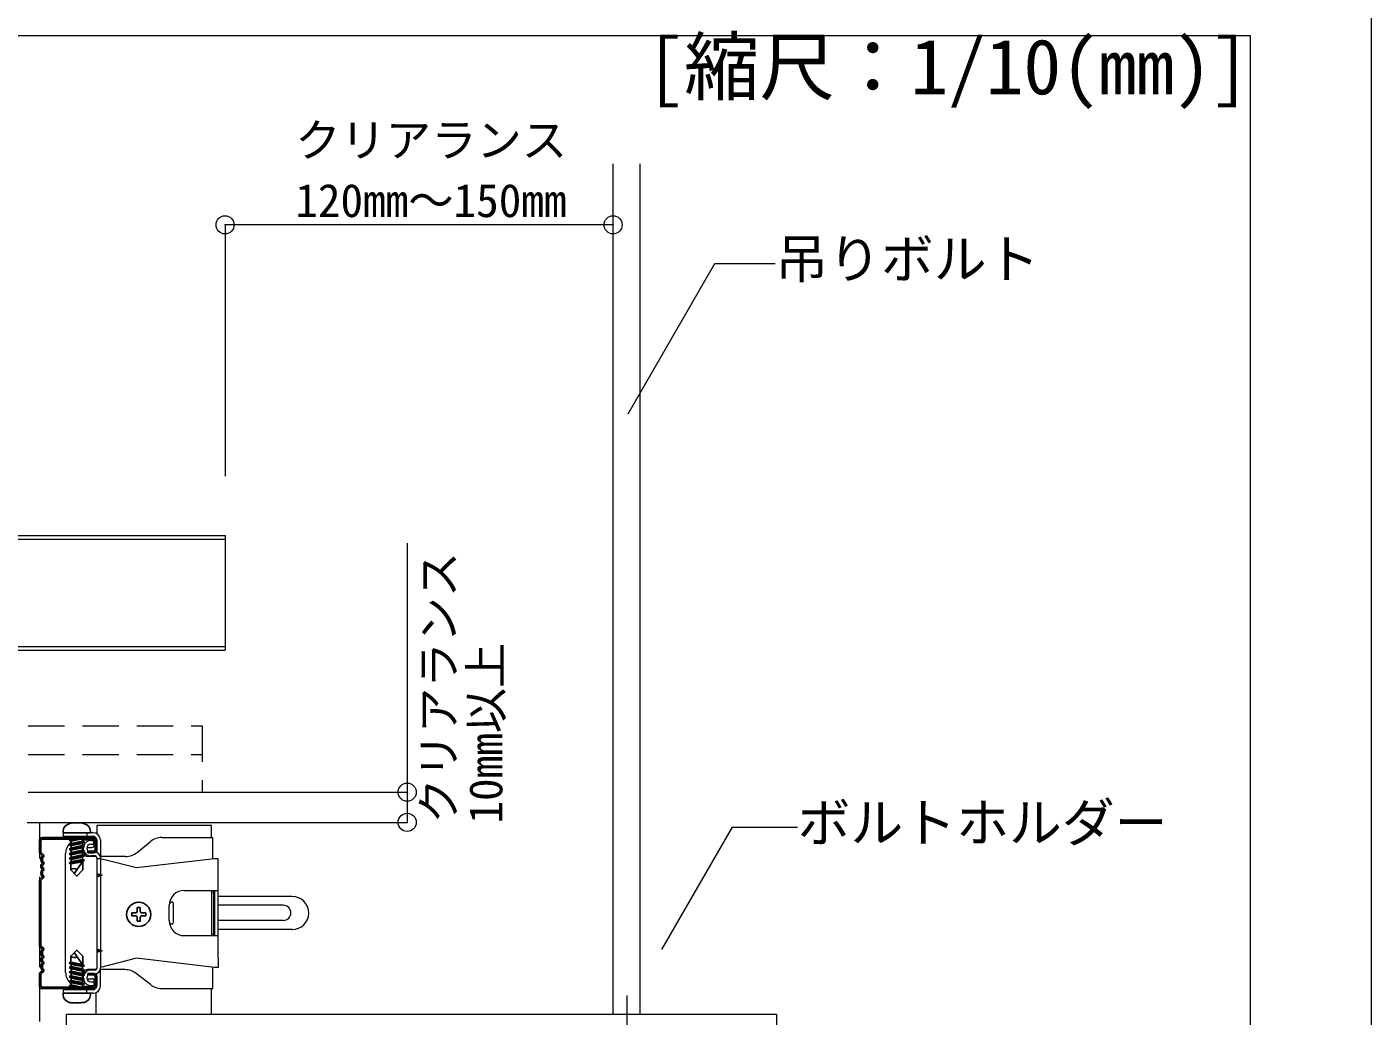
# Model space of a CAD drawing. Units: millimetres on the paper, enlarged 40 times, with parts at other scales. Extents: x -7800 to 7800, y -5387 to 5300.
# Drawn here: x 6019 to 7800, y -3415 to -2105 of the extents above; entities that cross this region are included whole.
import ezdxf
from ezdxf.enums import TextEntityAlignment as Align

# ---------------------------------------------------------------- set-up
doc = ezdxf.new("R2010")
doc.units = ezdxf.units.MM
doc.header["$LTSCALE"] = 40
doc.header["$PDMODE"] = 32
doc.header["$PDSIZE"] = 24
doc.linetypes.add('CHAIN1', pattern=[8, 5, -1, 1, -1])
doc.linetypes.add('DASHED1', pattern=[1.8, 1.2, -0.6])
for name, color, linetype, lineweight in [('4-0_中心線', 4, 'CHAIN1', 9), ('4-1_吊り材', 7, 'Continuous', 18), ('4-2_野縁受け', 3, 'Continuous', 18), ('4-3_野縁', 2, 'Continuous', 25), ('4-4_ブレース・補強材', 4, 'Continuous', 9), ('4-5_寸法', 4, 'Continuous', 9), ('4-6_文字', 7, 'Continuous', 18), ('4-A_クリップ', 7, 'Continuous', 18), ('4-C_ビス・アンカーボルト・強調図形', 2, 'Continuous', 25), ('4-D_パネル', 4, 'DASHED1', 9), ('F-3_野縁', 3, 'Continuous', 18)]:
    doc.layers.add(name, color=color, linetype=linetype, lineweight=lineweight)
doc.layers.add('F-6_文字', color=7, linetype='Continuous')
doc.styles.add('ＭＳ ゴシック', font='')
doc.styles.get('ＭＳ ゴシック').set_extended_font_data('MS Gothic')

msp = doc.modelspace()

# ---------------------------------------------------------------- linework, layer by layer
at = {"layer": '4-0_中心線'}
msp.add_line((6813.91, -3387.96), (6813.91, -3564.33), dxfattribs=at)
at = {"layer": '4-1_吊り材'}
for p, q in [((6795.91, -3412.93), (6795.91, -2285.86)), ((6831.91, -3412.93), (6831.91, -2285.86))]:
    msp.add_line(p, q, dxfattribs=at)
at = {"layer": '4-2_野縁受け'}
for p, q in [((5991.92, -2778.58), (6281.89, -2778.58)), ((5991.92, -2783.38), (6281.89, -2783.38)), ((6281.89, -2778.58), (6281.89, -2930.58)), ((5964.92, -2930.58), (6281.89, -2930.58)), ((5965.52, -2925.78), (6281.89, -2925.78))]:
    msp.add_line(p, q, dxfattribs=at)
at = {"layer": '4-3_野縁'}
for p, q in [((6035.91, -3197.16), (6035.91, -3182.82)), ((6035.91, -3197.16), (6035.91, -3182.82)), ((6037.91, -3182.82), (6037.91, -3197.16)), ((6037.91, -3182.82), (6037.91, -3197.16)), ((6040, -3180.82), (6107.91, -3180.82)), ((6107.91, -3178.82), (6040.04, -3178.82)), ((6109.91, -3194.82), (6109.91, -3182.82)), ((6111.91, -3194.82), (6111.91, -3182.82)), ((6039.91, -3202.82), (6037.08, -3199.99)), ((6039.91, -3202.82), (6037.08, -3199.99)), ((6038.5, -3198.58), (6041.33, -3201.41)), ((6041.33, -3201.41), (6038.5, -3198.58)), ((6099.91, -3196.82), (6107.91, -3196.82)), ((6099.91, -3196.82), (6099.91, -3198.82)), ((6099.91, -3198.82), (6107.91, -3198.82)), ((6035.91, -3236.48), (6035.91, -3278.82)), ((6039.91, -3230.82), (6037.08, -3233.65)), ((6037.91, -3236.48), (6037.91, -3278.82)), ((6041.33, -3232.23), (6038.5, -3235.06)), ((6035.91, -3321.17), (6035.91, -3278.82)), ((6037.91, -3321.17), (6037.91, -3278.82)), ((6039.91, -3326.83), (6037.08, -3324)), ((6041.33, -3325.41), (6038.5, -3322.59)), ((6035.91, -3360.48), (6035.91, -3374.83)), ((6035.91, -3360.48), (6035.91, -3374.83)), ((6039.91, -3354.83), (6037.08, -3357.66)), ((6039.91, -3354.83), (6037.08, -3357.66)), ((6037.91, -3374.83), (6037.91, -3360.48)), ((6037.91, -3374.83), (6037.91, -3360.48)), ((6038.5, -3359.07), (6041.33, -3356.24)), ((6041.33, -3356.24), (6038.5, -3359.07)), ((6099.91, -3358.83), (6107.91, -3358.83)), ((6099.91, -3360.83), (6099.91, -3358.83)), ((6099.91, -3360.83), (6107.91, -3360.83)), ((6109.91, -3362.83), (6109.91, -3374.83)), ((6111.91, -3362.83), (6111.91, -3374.83)), ((6039.84, -3376.83), (6107.91, -3376.83)), ((6107.91, -3378.83), (6040.09, -3378.83))]:
    msp.add_line(p, q, dxfattribs=at)
for centre, radius, start, end in [((6039.91, -3182.82), 4, 87.476, 180), ((6039.91, -3182.82), 4, 87.476, 180), ((6039.91, -3182.82), 2, 87.476, 180), ((6039.91, -3182.82), 2, 87.476, 180), ((6107.91, -3182.82), 4, 0.00299, 90.00299), ((6107.91, -3182.82), 2, 0.00299, 90.00299), ((6039.91, -3197.16), 4, 180, 225), ((6039.91, -3197.16), 4, 180, 224.99998), ((6039.91, -3197.16), 2, 179.99998, 224.99998), ((6039.91, -3197.16), 2, 180, 224.99998), ((6045.16, -3207.82), 7.25, 136.39717, 223.60281), ((6045.16, -3207.82), 5.25, 136.39717, 223.60281), ((6039.91, -3202.82), 2, 316.39717, 45), ((6107.91, -3194.82), 2, 270.00299, 0.00299), ((6107.91, -3194.82), 4, 270.00299, 0.00299), ((6042.91, -3216.82), 5, 126.86989, 233.1301), ((6045.16, -3225.82), 7.25, 136.39717, 223.60281), ((6042.91, -3216.82), 3, 126.86989, 233.1301), ((6045.16, -3225.82), 5.25, 136.39717, 223.60281), ((6039.91, -3212.82), 2, 306.86989, 43.60281), ((6039.91, -3220.82), 2, 306.86989, 53.1301), ((6039.91, -3220.82), 2, 316.39717, 53.1301), ((6039.91, -3236.48), 4, 135, 180), ((6039.91, -3236.48), 2, 135, 180), ((6039.91, -3230.82), 2, 314.99998, 43.60281), ((6039.91, -3321.17), 4, 180, 225), ((6039.91, -3321.17), 2, 180, 225), ((6045.16, -3331.83), 7.25, 136.39719, 223.60283), ((6045.16, -3331.83), 5.25, 136.39719, 223.60283), ((6039.91, -3326.83), 2, 316.39719, 45.00002), ((6042.91, -3340.83), 5, 126.8699, 233.13011), ((6045.16, -3349.83), 7.25, 136.39719, 223.60283), ((6042.91, -3340.83), 3, 126.8699, 233.13011), ((6045.16, -3349.83), 5.25, 136.39719, 223.60283), ((6039.91, -3336.83), 2, 306.8699, 53.13011), ((6039.91, -3336.83), 2, 306.8699, 43.60283), ((6039.91, -3344.83), 2, 316.39719, 53.13011), ((6039.91, -3360.48), 4, 135, 180), ((6039.91, -3360.48), 4, 135.00002, 180), ((6039.91, -3360.48), 2, 135, 180), ((6039.91, -3360.48), 2, 135.00002, 180), ((6039.91, -3354.83), 2, 315, 43.60283), ((6107.91, -3362.83), 4, 359.99699, 89.99699), ((6107.91, -3362.83), 2, 359.99699, 89.99699), ((6039.91, -3374.83), 4, 180, 272.524), ((6039.91, -3374.83), 4, 179.99997, 272.524), ((6039.91, -3374.83), 2, 180, 272.524), ((6039.91, -3374.83), 2, 179.99997, 272.524), ((6107.91, -3374.83), 2, 269.99699, 359.99699), ((6107.91, -3374.83), 4, 269.99699, 359.99699)]:
    msp.add_arc(centre, radius, start, end, dxfattribs=at)
at = {"layer": '4-4_ブレース・補強材'}
for p, q in [((6263.91, -3162.58), (6111.91, -3162.58)), ((6111.91, -3162.58), (6111.91, -3173.63)), ((6263.91, -3178.72), (6263.91, -3162.58)), ((6263.91, -3248.72), (6263.91, -3308.72)), ((6263.91, -3412.93), (6263.91, -3378.72)), ((6111.04, -3412.93), (6111.04, -3384.27)), ((6071.91, -3412.93), (7012.29, -3412.93)), ((6071.91, -3564.93), (6071.91, -3412.93)), ((7012.29, -3412.93), (7012.29, -3564.93))]:
    msp.add_line(p, q, dxfattribs=at)
at = {"layer": '4-5_寸法'}
for p, q in [((6281.89, -2366.88), (6281.89, -2700.11)), ((6795.91, -2366.88), (6281.89, -2366.88)), ((6523.13, -2788.65), (6523.13, -3118.58)), ((6035.91, -3118.58), (6523.13, -3118.58)), ((6523.13, -3118.58), (6523.13, -3158.58)), ((6035.91, -3158.58), (6523.13, -3158.58))]:
    msp.add_line(p, q, dxfattribs=at)
at = {"layer": '4-5_寸法', "color": 7}
for p in [(6281.89, -2366.88), (6795.91, -2366.88), (6523.13, -3118.58), (6523.13, -3158.58)]:
    msp.add_point(p, dxfattribs=at)
at = {"layer": '4-6_文字'}
for q in [(6860, -3327.12), (7040.31, -3164.91)]:
    msp.add_line((6953.65, -3164.91), q, dxfattribs=at)
msp.add_lwpolyline([(6815.76, -2617.16), (6930.71, -2418.07), (7010.71, -2418.07)], dxfattribs=at)
at = {"layer": '4-A_クリップ'}
for p, q in [((6067.47, -3172.32), (6067.47, -3177.12)), ((6098.67, -3172.32), (6067.47, -3172.32)), ((6098.67, -3172.32), (6067.47, -3172.32)), ((6098.67, -3177.12), (6067.47, -3177.12)), ((6092.97, -3181.72), (6109.09, -3181.72)), ((6098.67, -3172.32), (6098.67, -3177.12)), ((6107.07, -3172.32), (6098.67, -3172.32)), ((6107.07, -3177.12), (6098.67, -3177.12)), ((6104.07, -3182.72), (6108.27, -3182.72)), ((6108.27, -3187.52), (6108.27, -3182.72)), ((6109.09, -3187.72), (6109.09, -3181.72)), ((6111.87, -3181.92), (6111.87, -3198.62)), ((6116.67, -3181.92), (6116.67, -3206.72)), ((6165.36, -3198.35), (6182.9, -3184.1)), ((6198.03, -3178.72), (6265.63, -3178.72)), ((6265.63, -3206.91), (6265.63, -3178.72)), ((6070.69, -3357.72), (6070.69, -3199.72)), ((6094.69, -3198.72), (6094.69, -3197.2)), ((6099.69, -3191.72), (6105.09, -3191.72)), ((6111.3, -3203.72), (6099.69, -3203.72)), ((6104.07, -3187.52), (6108.27, -3187.52)), ((6109.87, -3198.32), (6104.07, -3198.32)), ((6109.87, -3203.12), (6104.07, -3203.12)), ((6111.87, -3205.12), (6111.87, -3352.32)), ((6116.67, -3206.72), (6111.87, -3206.72)), ((6164.67, -3218.72), (6116.67, -3206.72)), ((6267.87, -3206.72), (6164.67, -3218.72)), ((6272.67, -3206.72), (6267.87, -3206.72)), ((6272.67, -3218.72), (6272.67, -3206.72)), ((6272.67, -3338.72), (6272.67, -3218.72)), ((6119.07, -3228.72), (6111.87, -3228.72)), ((6227.87, -3248.72), (6272.67, -3248.72)), ((6267.87, -3248.72), (6267.87, -3308.72)), ((6370.67, -3256.72), (6272.67, -3256.72)), ((6207.87, -3288.72), (6207.87, -3268.72)), ((6208.08, -3265.86), (6210.51, -3264.46)), ((6213.51, -3291.26), (6213.51, -3266.19)), ((6359.07, -3268.52), (6272.67, -3268.52)), ((6208.08, -3291.59), (6210.51, -3292.99)), ((6359.07, -3288.52), (6272.67, -3288.52)), ((6227.87, -3308.72), (6272.67, -3308.72)), ((6370.67, -3300.72), (6272.67, -3300.72)), ((6119.07, -3328.72), (6111.87, -3328.72)), ((6164.67, -3338.72), (6116.67, -3350.72)), ((6267.87, -3350.72), (6164.67, -3338.72)), ((6272.67, -3338.72), (6272.67, -3350.72)), ((6111.3, -3353.72), (6099.69, -3353.72)), ((6109.87, -3354.32), (6104.07, -3354.32)), ((6109.87, -3359.12), (6104.07, -3359.12)), ((6111.87, -3375.52), (6111.87, -3358.82)), ((6116.67, -3375.52), (6116.67, -3350.72)), ((6149.25, -3353.72), (6116.67, -3353.72)), ((6183, -3373.64), (6164.02, -3358.81)), ((6265.63, -3378.72), (6265.63, -3350.54)), ((6272.67, -3350.72), (6267.87, -3350.72)), ((6067.47, -3380.32), (6067.47, -3385.12)), ((6098.67, -3380.32), (6067.47, -3380.32)), ((6092.97, -3375.72), (6109.09, -3375.72)), ((6098.67, -3385.12), (6098.67, -3380.32)), ((6107.07, -3380.32), (6098.67, -3380.32)), ((6099.69, -3365.72), (6105.09, -3365.72)), ((6104.07, -3369.92), (6108.27, -3369.92)), ((6104.07, -3374.72), (6108.27, -3374.72)), ((6108.27, -3369.92), (6108.27, -3374.72)), ((6109.09, -3369.72), (6109.09, -3375.72)), ((6197.78, -3378.72), (6265.63, -3378.72)), ((6098.67, -3385.12), (6067.47, -3385.12)), ((6098.67, -3385.12), (6067.47, -3385.12)), ((6098.67, -3385.12), (6067.47, -3385.12)), ((6107.07, -3385.12), (6098.67, -3385.12))]:
    msp.add_line(p, q, dxfattribs=at)
for points in [[(6150.22, -3203.72), (6118.85, -3203.72), (6116.67, -3203.72)], [(6116.67, -3206.72), (6116.67, -3278.73), (6116.67, -3350.72)], [(6111.87, -3226.32), (6119.07, -3228.72), (6111.87, -3231.12)], [(6111.87, -3326.32), (6119.07, -3328.72), (6111.87, -3331.12)]]:
    msp.add_lwpolyline(points, dxfattribs=at)
for centre, radius, start, end in [((6088.69, -3199.72), 18, 126.54573, 180), ((6104.07, -3192.92), 10.2, 90, 163.44351), ((6107.07, -3181.92), 9.6, 1.52271, 90), ((6107.07, -3181.92), 4.8, 0, 90), ((6107.07, -3181.92), 9.6, 0, 1.52271), ((6198.03, -3202.72), 24, 90, 129.09386), ((6104.07, -3192.92), 10.2, 173.36694, 198.22043), ((6104.07, -3192.92), 10.2, 178.93019, 180), ((6099.69, -3198.72), 5, 180, 270), ((6104.07, -3192.92), 10.2, 204.32481, 270), ((6104.07, -3192.92), 5.4, 90, 180), ((6104.07, -3192.92), 5.4, 180, 270), ((6099.69, -3196.72), 5, 90, 100.38529), ((6105.09, -3187.72), 4, 270, 0), ((6109.87, -3205.12), 6.8, 0, 90), ((6109.87, -3205.12), 2, 0, 90), ((6150.22, -3179.72), 24, 270, 309.09386), ((6227.87, -3268.72), 20, 90, 180), ((5129.89, -3278.72), 1137.23, 358.48836, 1.51164), ((6370.67, -3278.72), 22, 0, 90), ((6211.51, -3266.19), 2, 0, 120), ((6359.07, -3278.52), 10, 270, 90), ((6227.87, -3288.72), 20, 180, 270), ((6211.51, -3291.26), 2, 240, 0), ((6370.67, -3278.72), 22, 270, 0), ((6088.69, -3357.72), 18, 180, 233.45427), ((6104.07, -3364.52), 10.2, 161.77957, 180), ((6104.07, -3364.52), 10.2, 180, 186.63306), ((6099.69, -3358.72), 5, 90, 195.94167), ((6104.07, -3364.52), 10.2, 90, 155.67519), ((6104.07, -3364.52), 5.4, 90, 180), ((6104.07, -3364.52), 5.4, 180, 270), ((6109.87, -3352.32), 6.8, 270, 0), ((6109.87, -3352.32), 2, 270, 0), ((6149.25, -3377.72), 24, 52.00127, 90), ((6104.07, -3364.52), 10.2, 196.55649, 270), ((6099.69, -3360.72), 5, 259.61471, 270), ((6105.09, -3369.72), 4, 0, 90), ((6107.07, -3375.52), 4.8, 270, 0), ((6107.07, -3375.52), 9.6, 270, 0), ((6107.07, -3375.52), 9.6, 359.83711, 0), ((6107.07, -3375.52), 9.6, 358.47729, 359.83711), ((6197.78, -3354.72), 24, 232.00127, 270)]:
    msp.add_arc(centre, radius, start, end, dxfattribs=at)
at = {"layer": '4-C_ビス・アンカーボルト・強調図形'}
for p, q in [((6067.47, -3170.32), (6067.47, -3172.32)), ((6098.67, -3172.32), (6067.47, -3172.32)), ((6103.47, -3172.32), (6067.47, -3172.32)), ((6077.4, -3180.82), (6075.47, -3182.38)), ((6083.29, -3180.82), (6075.47, -3182.38)), ((6077.97, -3183.41), (6075.47, -3182.38)), ((6095.47, -3184.44), (6075.47, -3188.44)), ((6077.97, -3178.82), (6077.97, -3177.12)), ((6090.94, -3180.82), (6077.97, -3183.41)), ((6077.97, -3186.41), (6077.97, -3183.41)), ((6092.97, -3177.35), (6085.64, -3178.82)), ((6095.47, -3178.38), (6092.97, -3177.35)), ((6092.97, -3183.41), (6092.97, -3180.82)), ((6095.47, -3184.44), (6092.97, -3183.41)), ((6092.97, -3189.47), (6092.97, -3186.47)), ((6095.47, -3178.38), (6093.29, -3178.82)), ((6095.47, -3178.38), (6094.93, -3178.82)), ((6103.47, -3170.32), (6103.47, -3172.32)), ((6077.97, -3189.47), (6075.47, -3188.44)), ((6095.47, -3190.5), (6075.47, -3194.5)), ((6077.97, -3192.47), (6075.47, -3194.5)), ((6077.97, -3195.53), (6075.47, -3194.5)), ((6095.47, -3196.56), (6075.47, -3200.56)), ((6077.97, -3201.59), (6075.47, -3200.56)), ((6095.47, -3202.62), (6075.47, -3206.62)), ((6092.97, -3189.47), (6077.97, -3192.47)), ((6077.97, -3192.47), (6077.97, -3189.47)), ((6077.97, -3198.53), (6077.97, -3195.53)), ((6077.97, -3204.59), (6077.97, -3201.59)), ((6095.47, -3190.5), (6092.97, -3189.47)), ((6092.97, -3195.53), (6092.97, -3192.53)), ((6095.47, -3196.56), (6092.97, -3195.53)), ((6092.97, -3201.59), (6092.97, -3198.59)), ((6095.47, -3202.62), (6092.97, -3201.59)), ((6092.97, -3207.65), (6092.97, -3204.65)), ((6077.97, -3207.65), (6075.47, -3206.62)), ((6095.47, -3208.68), (6075.47, -3212.68)), ((6077.97, -3213.71), (6075.47, -3212.68)), ((6077.97, -3210.65), (6077.97, -3207.65)), ((6092.97, -3210.71), (6082.16, -3226.4)), ((6095.47, -3208.68), (6092.97, -3207.65)), ((6165.52, -3271.32), (6165.52, -3276.52)), ((6169.52, -3271.32), (6165.52, -3271.32)), ((6169.52, -3271.32), (6169.52, -3276.52)), ((6163.52, -3282.52), (6158.32, -3282.52)), ((6165.52, -3284.52), (6165.52, -3289.72)), ((6176.72, -3278.52), (6171.52, -3278.52)), ((6176.72, -3282.52), (6171.52, -3282.52)), ((6176.72, -3278.52), (6176.72, -3282.52)), ((6077.97, -3343.74), (6075.47, -3344.77)), ((6095.47, -3348.77), (6075.47, -3344.77)), ((6077.97, -3346.8), (6077.97, -3349.8)), ((6092.97, -3346.74), (6082.16, -3331.04)), ((6077.97, -3349.8), (6075.47, -3350.83)), ((6095.47, -3354.83), (6075.47, -3350.83)), ((6077.97, -3355.86), (6075.47, -3356.89)), ((6095.47, -3360.89), (6075.47, -3356.89)), ((6077.97, -3361.92), (6075.47, -3362.95)), ((6095.47, -3366.95), (6075.47, -3362.95)), ((6077.97, -3352.86), (6077.97, -3355.86)), ((6077.97, -3358.92), (6077.97, -3361.92)), ((6077.97, -3364.98), (6077.97, -3367.98)), ((6095.47, -3348.77), (6092.97, -3349.8)), ((6092.97, -3349.8), (6092.97, -3352.8)), ((6095.47, -3354.83), (6092.97, -3355.86)), ((6092.97, -3355.86), (6092.97, -3358.86)), ((6095.47, -3360.89), (6092.97, -3361.92)), ((6092.97, -3361.92), (6092.97, -3364.92)), ((6077.97, -3367.98), (6075.47, -3369.01)), ((6095.47, -3373.01), (6075.47, -3369.01)), ((6077.97, -3374.04), (6075.47, -3375.07)), ((6077.64, -3376.83), (6075.47, -3375.07)), ((6084.28, -3376.83), (6075.47, -3375.07)), ((6077.97, -3371.03), (6077.97, -3374.04)), ((6091.93, -3376.83), (6077.97, -3374.04)), ((6077.97, -3378.83), (6077.97, -3380.32)), ((6092.97, -3380.09), (6086.63, -3378.83)), ((6095.47, -3366.95), (6092.97, -3367.98)), ((6092.97, -3367.98), (6092.97, -3370.98)), ((6095.47, -3373.01), (6092.97, -3374.03)), ((6092.97, -3374.03), (6092.97, -3376.83)), ((6095.47, -3379.07), (6094.28, -3378.83)), ((6095.47, -3379.07), (6095.18, -3378.83)), ((6067.47, -3387.12), (6067.47, -3385.12)), ((6098.67, -3385.12), (6067.47, -3385.12)), ((6103.47, -3385.12), (6067.47, -3385.12)), ((6103.47, -3387.12), (6103.47, -3385.12))]:
    msp.add_line(p, q, dxfattribs=at)
for points in [[(6092.97, -3183.41), (6077.97, -3186.41), (6075.47, -3188.44)], [(6095.47, -3184.44), (6092.97, -3186.47), (6077.97, -3189.47)], [(6092.97, -3177.35), (6092.97, -3177.34), (6092.97, -3177.12)], [(6092.97, -3195.53), (6077.97, -3198.53), (6075.47, -3200.56)], [(6092.97, -3201.59), (6077.97, -3204.59), (6075.47, -3206.62)], [(6095.47, -3190.5), (6092.97, -3192.53), (6077.97, -3195.53)], [(6095.47, -3196.56), (6092.97, -3198.59), (6077.97, -3201.59)], [(6095.47, -3202.62), (6092.97, -3204.65), (6077.97, -3207.65)], [(6092.97, -3207.65), (6077.97, -3210.65), (6075.47, -3212.68)], [(6093.47, -3210.3), (6093.47, -3221.71), (6085.47, -3229.71), (6077.47, -3221.71), (6077.47, -3213.5)], [(6095.47, -3208.68), (6092.97, -3210.71), (6077.97, -3213.71)], [(6163.52, -3278.52), (6158.32, -3278.52), (6158.32, -3282.52)], [(6169.52, -3284.52), (6169.52, -3289.72), (6165.52, -3289.72)], [(6093.47, -3347.14), (6093.47, -3335.74), (6085.47, -3327.74), (6077.47, -3335.74), (6077.47, -3343.94)], [(6092.97, -3349.8), (6077.97, -3346.8), (6075.47, -3344.77)], [(6095.47, -3348.77), (6092.97, -3346.74), (6077.97, -3343.74)], [(6092.97, -3355.86), (6077.97, -3352.86), (6075.47, -3350.83)], [(6092.97, -3361.92), (6077.97, -3358.92), (6075.47, -3356.89)], [(6092.97, -3367.98), (6077.97, -3364.98), (6075.47, -3362.95)], [(6095.47, -3354.83), (6092.97, -3352.8), (6077.97, -3349.8)], [(6095.47, -3360.89), (6092.97, -3358.86), (6077.97, -3355.86)], [(6095.47, -3366.95), (6092.97, -3364.92), (6077.97, -3361.92)], [(6092.97, -3374.03), (6077.97, -3371.03), (6075.47, -3369.01)], [(6095.47, -3373.01), (6092.97, -3370.98), (6077.97, -3367.98)], [(6095.47, -3379.07), (6092.97, -3380.09), (6092.97, -3380.32)], [(6095.68, -3397.08), (6094.88, -3397.15), (6093.51, -3397.28), (6092.13, -3397.41), (6090.76, -3397.52), (6089.38, -3397.64), (6088, -3397.74), (6087.2, -3397.79), (6086.49, -3397.84), (6085.26, -3397.9), (6084.03, -3397.94), (6082.8, -3397.95), (6081.57, -3397.93), (6080.35, -3397.86), (6079.64, -3397.79), (6079.23, -3397.74), (6078.51, -3397.65), (6077.8, -3397.54), (6077.09, -3397.42), (6076.38, -3397.29), (6075.68, -3397.16), (6075.26, -3397.08)]]:
    msp.add_lwpolyline(points, dxfattribs=at)
msp.add_circle((6167.52, -3280.52), 16, dxfattribs=at)
for centre, radius, start, end in [((6077.73, -3170.32), 10.26, 103.89604, 180), ((6085.47, -3201.62), 42.5, 89.99998, 103.89604), ((6085.47, -3201.62), 42.5, 76.10394, 90), ((6093.21, -3170.32), 10.26, 0, 76.10394), ((6082.16, -3226.4), 6.64, 55.44756, 135), ((6163.52, -3276.52), 2, 270, 359.99998), ((6163.52, -3284.52), 2, 0, 90), ((6171.52, -3276.52), 2, 179.99998, 270), ((6171.52, -3284.52), 2, 90, 180), ((6082.16, -3331.04), 6.64, 225, 304.55244), ((6077.73, -3387.12), 10.26, 180, 256.10396), ((6093.21, -3387.12), 10.26, 283.89606, 360)]:
    msp.add_arc(centre, radius, start, end, dxfattribs=at)
at = {"layer": '4-D_パネル'}
for p, q in [((4941.11, -3030.58), (6251.4, -3030.58)), ((6251.4, -3030.58), (6251.39, -3118.58)), ((4941.11, -3068.58), (6251.4, -3068.58)), ((4941.11, -3118.58), (6251.4, -3118.58)), ((5947.91, -3158.58), (6035.91, -3158.58)), ((6035.91, -3158.58), (6035.91, -4278.58))]:
    msp.add_line(p, q, dxfattribs=at)
at = {"layer": 'F-3_野縁'}
for p, q in [((4620.41, -2115.96), (7640, -2115.96)), ((7640, -2115.96), (7640, -4397.82))]:
    msp.add_line(p, q, dxfattribs=at)
msp.add_lwpolyline([(-7800, 5300), (7800, 5300), (7800, -5300)], dxfattribs=at)

# ---------------------------------------------------------------- texts
at = {"layer": '4-5_寸法', "style": 'ＭＳ ゴシック'}
for s, p in [('クリアランス', (6374.91, -2289.79)), ('120mm～150mm', (6374.91, -2369.79))]:
    msp.add_text(s, height=43.99, dxfattribs=at).set_placement(p, align=Align.BOTTOM_LEFT)
for s, p in [('クリアランス', (6599.81, -3160.2)), ('10mm以上', (6662.38, -3160.2))]:
    msp.add_text(s, height=43.99, rotation=90, dxfattribs=at).set_placement(p, align=Align.BOTTOM_LEFT)
at = {"layer": '4-6_文字', "style": 'ＭＳ ゴシック'}
for s, p in [('吊りボルト', (7010.71, -2453.07)), ('ボルトホルダー', (7040.31, -3199.91))]:
    msp.add_text(s, height=51.32, dxfattribs=at).set_placement(p, align=Align.BOTTOM_LEFT)
at = {"layer": 'F-6_文字', "style": 'ＭＳ ゴシック'}
msp.add_text('[縮尺：1/10(mm)]', height=73.31, dxfattribs=at).set_placement((6840, -2215.96), align=Align.BOTTOM_LEFT)

doc.saveas('drawing.dxf')
